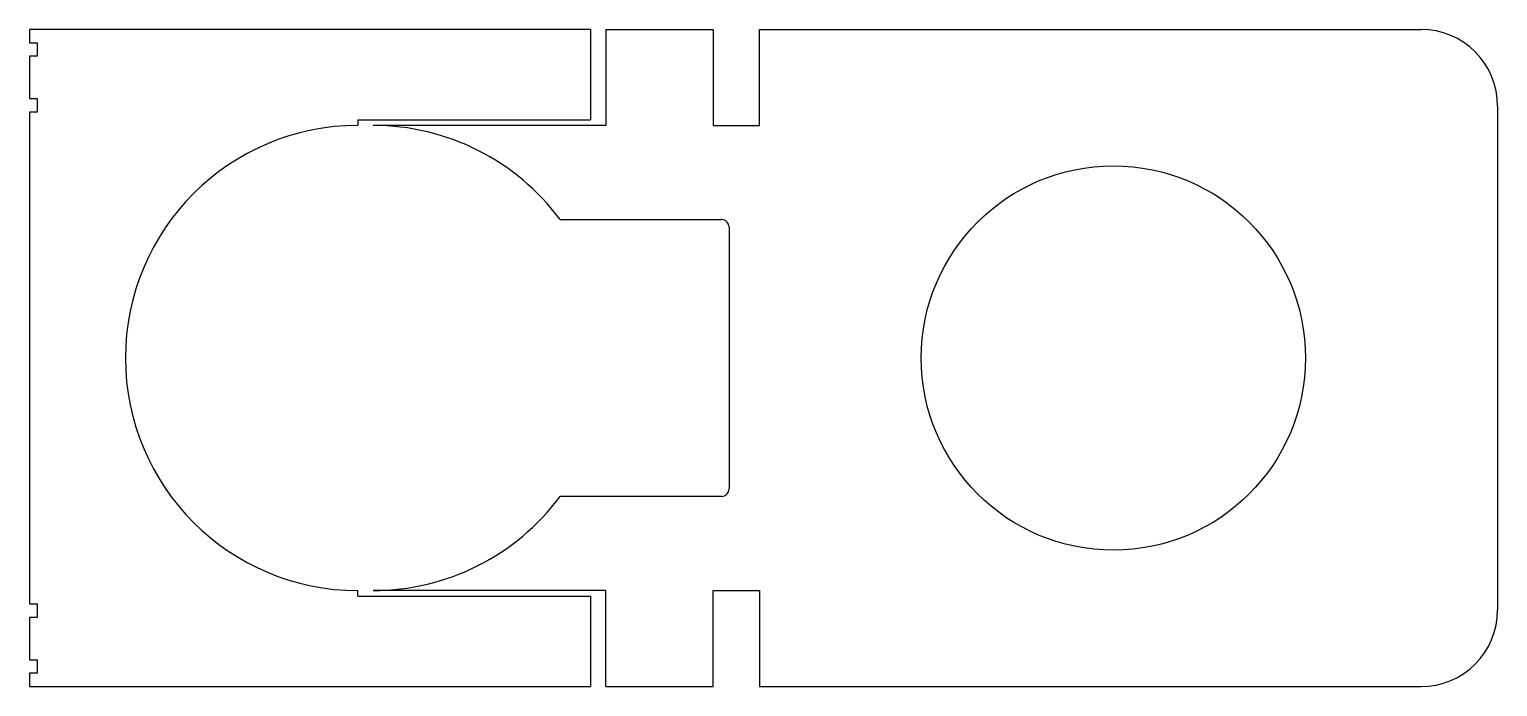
# Model space of a CAD drawing. Extents: x -73 to 118, y 0 to 86.
import ezdxf

# ---------------------------------------------------------------- set-up
doc = ezdxf.new("R2010")
doc.units = 0
doc.layers.add('Sketch', color=7, linetype='CONTINUOUS')

msp = doc.modelspace()

# ---------------------------------------------------------------- linework, layer by layer
at = {"layer": 'Sketch'}
for p, q in [((-60.4999, 85.5), (-72.9999, 85.5)), ((-72.9999, 85.5), (-72.9999, 83.75)), ((0.00011, 85.5), (-60.4999, 85.5)), ((0.00011, 85.5), (0.00011, 73.75)), ((2, 85.5), (16, 85.5)), ((2, 85.5), (2, 73)), ((16, 85.5), (16, 73)), ((22, 85.5), (108.062, 85.5)), ((22, 73), (22, 85.5)), ((-72.9999, 83.75), (-71.9999, 83.75)), ((-71.9999, 83.75), (-71.9999, 82)), ((-71.9999, 82), (-72.9999, 82)), ((-72.9999, 82), (-72.9999, 76.5)), ((-72.9999, 76.5), (-71.9999, 76.5)), ((-71.9999, 76.5), (-71.9999, 74.75)), ((-71.9999, 74.75), (-72.9999, 74.75)), ((-72.9999, 74.75), (-72.9999, 42.75)), ((118.062, 75.5), (118.062, 10)), ((-30.2499, 73.75), (-30.2499, 73)), ((-30.2499, 73.75), (0.00011, 73.75)), ((2, 73), (-28.25, 73)), ((16, 73), (22, 73)), ((-3.93822, 60.75), (17.0618, 60.75)), ((18.0618, 59.75), (18.0618, 25.75)), ((-72.9999, 42.75), (-72.9999, 10.75)), ((17.0618, 24.75), (-3.93822, 24.75)), ((-30.25, 11.75), (-30.25, 12.5)), ((-30.25, 11.75), (0, 11.75)), ((2, 12.5), (-28.25, 12.5)), ((0, 11.75), (0, 0)), ((2, 0), (2, 12.5)), ((16, 0), (16, 12.5)), ((16, 12.5), (22, 12.5)), ((22, 12.5), (22, 0)), ((-72.9999, 10.75), (-71.9999, 10.75)), ((-71.9999, 10.75), (-71.9999, 9)), ((-71.9999, 9), (-72.9999, 9)), ((-72.9999, 9), (-72.9999, 3.5)), ((-72.9999, 3.5), (-71.9999, 3.5)), ((-71.9999, 3.5), (-71.9999, 1.75)), ((-71.9999, 1.75), (-72.9999, 1.75)), ((-72.9999, 1.75), (-72.9999, 0)), ((-72.9999, 0), (-60.4999, 0)), ((-60.4999, 0), (0, 0)), ((2, 0), (16, 0)), ((22, 0), (108.062, 0))]:
    msp.add_line(p, q, dxfattribs=at)
msp.add_circle((68.0618, 42.75), 25, dxfattribs=at)
for centre, radius, start, end in [((108.062, 75.5), 10, 0, 90), ((-30.2499, 42.75), 30.25, 89.9999, -90.0001), ((-28.25, 42.75), 30.25, 36.5156, 90), ((17.0618, 59.75), 1, 0, 90), ((17.0618, 25.75), 1, -90, 0), ((-28.25, 42.75), 30.25, -90, -36.5156), ((108.062, 10), 10, -90, 0)]:
    msp.add_arc(centre, radius, start, end, dxfattribs=at)

doc.saveas('drawing.dxf')
